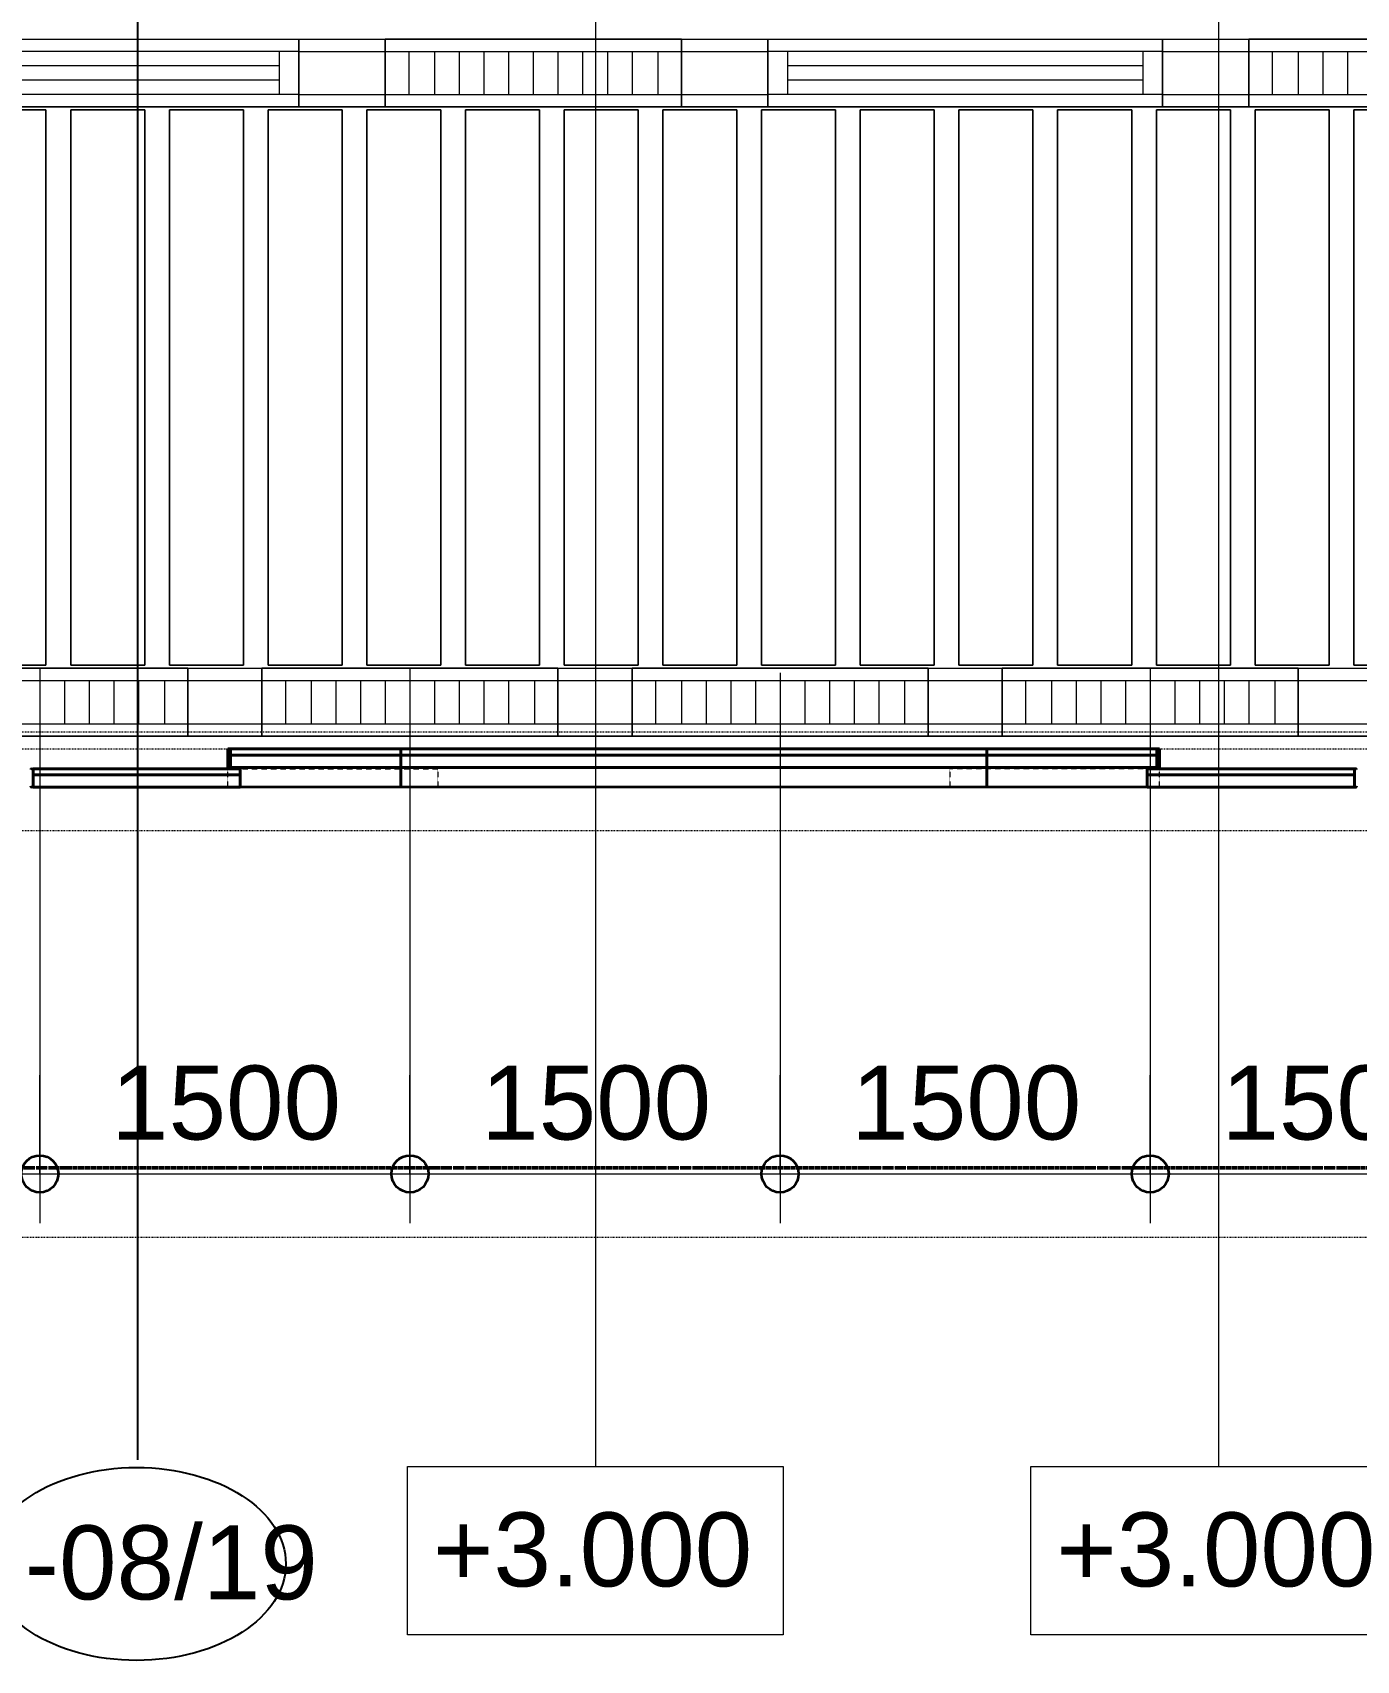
# Model space of a CAD drawing. Header units: millimetres. Extents: x -853228 to -774636, y -17776 to 22455.
# Drawn here: x -830362 to -824996, y -3595 to 3003 of the extents above; entities that cross this region are included whole.
import ezdxf

# ---------------------------------------------------------------- set-up
doc = ezdxf.new("R2010")
doc.units = ezdxf.units.MM
for name, pattern in [('DASH', [6.35, 3.175, -3.175]), ('DPA_Grid _ Level 100', [10, 5.5, -1.6, 1.3, -1.6]), ('DPA_Hidden 50', [3, 2, -1]), ('DPA_Hidden 500', [1.4, 0.8, -0.6])]:
    doc.linetypes.add(name, pattern=pattern)
for name, color, linetype, lineweight in [('A-ANNO-DIMS', 1, 'Continuous', 9), ('A-ANNO-DIMS-100', 1, 'Continuous', 9), ('A-ANNO-NOTE', 3, 'Continuous', 25), ('A-DETL', 1, 'Continuous', 70), ('A-GENM', 1, 'Continuous', 9), ('A-GENM-HDLN', 2, 'DPA_Hidden 500', 9), ('A-GLAZ-CURT', 2, 'Continuous', 9), ('G-ANNO-SECL', 3, 'Continuous', 9), ('G-ANNO-TEXT', 3, 'Continuous', 9), ('Q-SPCQ', 2, 'Continuous', 35), ('Q-SPCQ-HDLN', 2, 'DASH', 9)]:
    doc.layers.add(name, color=color, linetype=linetype, lineweight=lineweight)
doc.styles.add('Arial_2', font='arial.ttf', dxfattribs={"height": 300})
doc.dimstyles.new('DPA-DIM-3_0_C-C', dxfattribs={"dimscale": 304.8, "dimtxt": 306.07782, "dimasz": 0.492126, "dimexe": 0.656168, "dimexo": 0.0625, "dimgap": 0.164042, "dimtad": 1, "dimdec": 0, "dimzin": 0, "dimdsep": 46, "dimtxsty": 'Arial_2', "dimblk1": 'DOTBLANK', "dimblk2": 'DOTBLANK', "dimsah": 1, "dimcen": 0.09, "dimdle": 0.656168, "dimadec": 8, "dimazin": 0, "dimtfac": 1, "dimtdec": 4, "dimtix": 1, "dimtmove": 0, "dimatfit": 3, "dimfxl": 1.312336, "dimfxlon": 1, "dimtvp": 1, "dimtolj": 1, "dimtzin": 0, "dimarcsym": 2})

# ---------------------------------------------------------------- blocks, each defined once
blk = doc.blocks.new('DPA_CP_Metal Ceiling Panel - Vertical Panel with Gap-11114031-4281-01 ENLARGED LOWER PLATFORM LEVEL - REFLECTED CEILING PLAN - SHEET 2')
at = {"layer": 'A-GLAZ-CURT'}
for p, q in [((-785007.4, 2689), (-785007.4, 439)), ((-784707.4, 2689), (-785007.4, 2689)), ((-784707.4, 2689), (-785007.4, 2689)), ((-785007.4, 2689), (-785007.4, 439)), ((-785007.4, 439), (-785007.4, 2689)), ((-785007.4, 2689), (-784707.4, 2689)), ((-784707.4, 2689), (-784707.4, 439)), ((-784707.4, 439), (-784707.4, 2689)), ((-784707.4, 2689), (-784707.4, 439)), ((-784707.4, 439), (-785007.4, 439)), ((-785007.4, 439), (-784707.4, 439)), ((-784707.4, 439), (-785007.4, 439))]:
    blk.add_line(p, q, dxfattribs=at)
blk = doc.blocks.new('DPA_Speciality_PlatformScreenDoor - Length_135300-12767973-4281-01 ENLARGED LOWER PLATFORM LEVEL - REFLECTED CEILING PLAN - SHEET 2')
at = {"layer": 'A-GENM'}
for p, q in [((108462.5, -250), (108264.7, -250)), ((108264.7, -250), (108462.5, -250)), ((108357.5, -250), (108267.5, -250)), ((108267.5, -250), (108357.5, -250)), ((108367.5, -250), (108457.5, -250)), ((108457.5, -250), (108367.5, -250)), ((112837.5, -250), (113035.3, -250)), ((113035.3, -250), (112837.5, -250)), ((112932.5, -250), (112842.5, -250)), ((112842.5, -250), (112932.5, -250)), ((112942.5, -250), (113032.5, -250)), ((113032.5, -250), (112942.5, -250)), ((109015.3, -330), (109139.1, -330)), ((109025.9, -330), (109079, -330)), ((109075.4, -330), (109128.5, -330)), ((110615.3, -330), (110739.1, -330)), ((110625.9, -330), (110679, -330)), ((110675.4, -330), (110728.5, -330))]:
    blk.add_line(p, q, dxfattribs=at)
at = {"layer": 'A-GENM-HDLN'}
for p, q in [((108762.5, -175), (108762.5, -250)), ((108762.5, -175), (109612.5, -175)), ((109612.5, -250), (109612.5, -175)), ((111687.5, -250), (111687.5, -175)), ((112537.5, -175), (111687.5, -175)), ((112537.5, -175), (112537.5, -250)), ((108762.5, -250), (109612.5, -250)), ((112537.5, -250), (111687.5, -250))]:
    blk.add_line(p, q, dxfattribs=at)
at = {"layer": 'Q-SPCQ', "linetype": 'DASH', "lineweight": 9}
blk.add_line((61742.7, 1650), (132340.1, 1650), dxfattribs=at)
at = {"layer": 'Q-SPCQ'}
for p, q in [((108812.5, -175), (107972.5, -175)), ((107972.5, -175), (108812.5, -175)), ((107972.5, -175), (107972.5, -225)), ((107972.5, -175), (107972.5, -225)), ((107972.5, -245), (107972.5, -180)), ((107972.5, -180), (107972.5, -245)), ((108002.5, -175), (108782.5, -175)), ((108782.5, -175), (108002.5, -175)), ((108782.5, -175), (108002.5, -175)), ((108002.5, -175), (108782.5, -175)), ((108762.5, -175), (109462.5, -175)), ((108812.5, -225), (108812.5, -175)), ((108812.5, -175), (108812.5, -225)), ((109462.5, -175), (109462.5, -330)), ((109462.5, -175), (111837.5, -175)), ((109462.5, -330), (109462.5, -175)), ((109462.5, -200), (109462.5, -175.9)), ((109462.5, -175.9), (109462.5, -200)), ((111837.5, -175), (111837.5, -330)), ((111837.5, -175), (112537.5, -175)), ((111837.5, -330), (111837.5, -175)), ((111837.5, -200), (111837.5, -175.9)), ((111837.5, -175.9), (111837.5, -200)), ((112487.5, -175), (113327.5, -175)), ((113327.5, -175), (112487.5, -175)), ((112487.5, -175), (112487.5, -225)), ((112487.5, -225), (112487.5, -175)), ((113297.5, -175), (112517.5, -175)), ((112517.5, -175), (113297.5, -175)), ((112517.5, -175), (113297.5, -175)), ((113297.5, -175), (112517.5, -175)), ((113327.5, -225), (113327.5, -175)), ((113327.5, -225), (113327.5, -175)), ((113327.5, -180), (113327.5, -245)), ((113327.5, -245), (113327.5, -180)), ((107972.5, -225), (108812.5, -225)), ((108812.5, -225), (107972.5, -225)), ((107972.5, -250), (107972.5, -225)), ((107972.5, -225), (107972.5, -250)), ((108812.5, -225), (107972.5, -225)), ((107972.5, -225), (107972.5, -250)), ((107972.5, -250), (107972.5, -225)), ((107972.5, -225), (108812.5, -225)), ((108812.5, -225), (107972.5, -225)), ((107972.5, -225), (108812.5, -225)), ((107972.5, -250), (108812.5, -250)), ((108812.5, -250), (107972.5, -250)), ((107972.5, -250), (108812.5, -250)), ((108812.5, -250), (107972.5, -250)), ((108782.5, -225), (108002.5, -225)), ((108002.5, -225), (108782.5, -225)), ((108002.5, -225), (108782.5, -225)), ((108782.5, -225), (108002.5, -225)), ((108762.5, -225), (108022.5, -225)), ((108022.5, -225), (108762.5, -225)), ((108762.5, -225), (108022.5, -225)), ((108022.5, -225), (108762.5, -225)), ((108762.5, -250), (108022.5, -250)), ((108022.5, -250), (108762.5, -250)), ((108762.5, -250), (108022.5, -250)), ((108022.5, -250), (108762.5, -250)), ((108762.5, -305), (108762.5, -250)), ((108762.5, -250), (108762.5, -330)), ((108772.5, -255), (108762.5, -255)), ((108762.5, -255), (108762.5, -330)), ((108762.5, -330), (108762.5, -255)), ((108762.5, -255), (108772.5, -255)), ((108772.5, -330), (108772.5, -255)), ((108772.5, -255), (108772.5, -330)), ((109462.5, -255), (108772.5, -255)), ((108772.5, -255), (109462.5, -255)), ((108772.5, -255), (108772.5, -305)), ((108772.5, -255), (108772.5, -305)), ((108812.5, -225), (108812.5, -250)), ((108812.5, -225), (108812.5, -250)), ((108812.5, -250), (108812.5, -225)), ((108812.5, -225), (108812.5, -250)), ((108822.5, -255), (109402.5, -255)), ((109402.5, -255), (108822.5, -255)), ((109412.5, -255), (108822.5, -255)), ((108822.5, -255), (109412.5, -255)), ((109462.5, -305), (109462.5, -200)), ((109462.5, -200), (109462.5, -305)), ((111837.5, -255), (109462.5, -255)), ((109462.5, -255), (111837.5, -255)), ((109462.5, -255), (109462.5, -305)), ((109462.5, -255), (109462.5, -305)), ((109462.5, -305), (109462.5, -255)), ((109462.5, -255), (109462.5, -305)), ((111787.5, -255), (109512.5, -255)), ((109512.5, -255), (111787.5, -255)), ((109522.5, -255), (111777.5, -255)), ((111777.5, -255), (109522.5, -255)), ((111837.5, -305), (111837.5, -200)), ((111837.5, -200), (111837.5, -305)), ((111837.5, -255), (112527.5, -255)), ((112527.5, -255), (111837.5, -255)), ((111837.5, -255), (111837.5, -305)), ((111837.5, -305), (111837.5, -255)), ((111837.5, -305), (111837.5, -255)), ((111837.5, -255), (111837.5, -305)), ((111887.5, -255), (112477.5, -255)), ((112477.5, -255), (111887.5, -255)), ((112477.5, -255), (111897.5, -255)), ((111897.5, -255), (112477.5, -255)), ((113327.5, -225), (112487.5, -225)), ((112487.5, -225), (113327.5, -225)), ((112487.5, -250), (112487.5, -225)), ((112487.5, -250), (112487.5, -225)), ((113327.5, -225), (112487.5, -225)), ((112487.5, -225), (112487.5, -250)), ((112487.5, -250), (112487.5, -225)), ((112487.5, -225), (113327.5, -225)), ((112487.5, -225), (113327.5, -225)), ((113327.5, -225), (112487.5, -225)), ((113327.5, -250), (112487.5, -250)), ((112487.5, -250), (113327.5, -250)), ((112487.5, -250), (113327.5, -250)), ((113327.5, -250), (112487.5, -250)), ((112517.5, -225), (113297.5, -225)), ((113297.5, -225), (112517.5, -225)), ((113297.5, -225), (112517.5, -225)), ((112517.5, -225), (113297.5, -225)), ((112527.5, -255), (112527.5, -330)), ((112537.5, -255), (112527.5, -255)), ((112527.5, -255), (112537.5, -255)), ((112527.5, -330), (112527.5, -255)), ((112527.5, -305), (112527.5, -255)), ((112527.5, -305), (112527.5, -255)), ((112537.5, -225), (113277.5, -225)), ((113277.5, -225), (112537.5, -225)), ((112537.5, -225), (113277.5, -225)), ((113277.5, -225), (112537.5, -225)), ((112537.5, -250), (113277.5, -250)), ((113277.5, -250), (112537.5, -250)), ((112537.5, -250), (113277.5, -250)), ((113277.5, -250), (112537.5, -250)), ((112537.5, -330), (112537.5, -250)), ((112537.5, -250), (112537.5, -305)), ((112537.5, -330), (112537.5, -255)), ((112537.5, -255), (112537.5, -330)), ((113327.5, -225), (113327.5, -250)), ((113327.5, -250), (113327.5, -225)), ((113327.5, -250), (113327.5, -225)), ((113327.5, -225), (113327.5, -250)), ((108762.5, -329.1), (108762.5, -305)), ((109462.5, -305), (108772.5, -305)), ((108772.5, -305), (109452.5, -305)), ((108772.5, -305), (108772.5, -330)), ((108772.5, -305), (108772.5, -330)), ((108772.5, -305), (109452.5, -305)), ((109452.5, -305), (108772.5, -305)), ((108772.5, -330), (108772.5, -305)), ((108772.5, -305), (108772.5, -330)), ((109462.5, -305), (108772.5, -305)), ((108772.5, -305), (109462.5, -305)), ((109402.5, -305), (108822.5, -305)), ((108822.5, -305), (109402.5, -305)), ((109402.5, -305), (108822.5, -305)), ((108822.5, -305), (109402.5, -305)), ((109412.5, -305), (108822.5, -305)), ((108822.5, -305), (109412.5, -305)), ((108822.5, -305), (109402.5, -305)), ((109402.5, -305), (108822.5, -305)), ((109452.5, -305), (109462.5, -305)), ((109462.5, -329.1), (109462.5, -305)), ((111837.5, -305), (109462.5, -305)), ((109462.5, -305), (109472.5, -305)), ((109462.5, -330), (109462.5, -305)), ((109462.5, -305), (109462.5, -330)), ((111837.5, -305), (109462.5, -305)), ((109462.5, -305), (111837.5, -305)), ((109462.5, -305), (109462.5, -329.1)), ((109462.5, -330), (109462.5, -305)), ((109462.5, -305), (109462.5, -330)), ((109472.5, -305), (111827.5, -305)), ((109472.5, -305), (111827.5, -305)), ((111827.5, -305), (109472.5, -305)), ((111787.5, -305), (109512.5, -305)), ((109512.5, -305), (111787.5, -305)), ((111777.5, -305), (109522.5, -305)), ((109522.5, -305), (111777.5, -305)), ((111777.5, -305), (109522.5, -305)), ((109522.5, -305), (111777.5, -305)), ((109522.5, -305), (111777.5, -305)), ((111777.5, -305), (109522.5, -305)), ((111827.5, -305), (111837.5, -305)), ((111837.5, -329.1), (111837.5, -305)), ((111837.5, -305), (111847.5, -305)), ((112527.5, -305), (111837.5, -305)), ((111837.5, -305), (111837.5, -330)), ((111837.5, -330), (111837.5, -305)), ((111837.5, -305), (112527.5, -305)), ((112527.5, -305), (111837.5, -305)), ((111837.5, -305), (111837.5, -329.1)), ((111837.5, -330), (111837.5, -305)), ((111837.5, -305), (111837.5, -330)), ((111847.5, -305), (112527.5, -305)), ((112527.5, -305), (111847.5, -305)), ((111847.5, -305), (112527.5, -305)), ((111887.5, -305), (112477.5, -305)), ((112477.5, -305), (111887.5, -305)), ((111897.5, -305), (112477.5, -305)), ((112477.5, -305), (111897.5, -305)), ((111897.5, -305), (112477.5, -305)), ((112477.5, -305), (111897.5, -305)), ((112477.5, -305), (111897.5, -305)), ((111897.5, -305), (112477.5, -305)), ((112527.5, -330), (112527.5, -305)), ((112527.5, -330), (112527.5, -305)), ((112527.5, -305), (112527.5, -330)), ((112527.5, -330), (112527.5, -305)), ((112537.5, -305), (112537.5, -329.1)), ((108762.5, -330), (109462.5, -330)), ((108762.5, -330), (108772.5, -330)), ((108772.5, -330), (108762.5, -330)), ((109452.5, -330), (108772.5, -330)), ((108772.5, -330), (109462.5, -330)), ((108772.5, -330), (109452.5, -330)), ((109452.5, -330), (108772.5, -330)), ((109402.5, -330), (108822.5, -330)), ((108822.5, -330), (109402.5, -330)), ((109402.5, -330), (108822.5, -330)), ((108822.5, -330), (109402.5, -330)), ((109462.5, -330), (109452.5, -330)), ((109462.5, -330), (111837.5, -330)), ((109472.5, -330), (109462.5, -330)), ((109462.5, -330), (111837.5, -330)), ((111827.5, -330), (109472.5, -330)), ((109472.5, -330), (111827.5, -330)), ((111827.5, -330), (109472.5, -330)), ((111777.5, -330), (109522.5, -330)), ((109522.5, -330), (111777.5, -330)), ((111777.5, -330), (109522.5, -330)), ((109522.5, -330), (111777.5, -330)), ((111837.5, -330), (111827.5, -330)), ((111837.5, -330), (112537.5, -330)), ((111837.5, -330), (112527.5, -330)), ((111847.5, -330), (111837.5, -330)), ((112527.5, -330), (111847.5, -330)), ((112527.5, -330), (111847.5, -330)), ((111847.5, -330), (112527.5, -330)), ((111897.5, -330), (112477.5, -330)), ((112477.5, -330), (111897.5, -330)), ((111897.5, -330), (112477.5, -330)), ((112477.5, -330), (111897.5, -330)), ((112527.5, -330), (112537.5, -330)), ((112537.5, -330), (112527.5, -330))]:
    blk.add_line(p, q, dxfattribs=at)
for centre, start, end in [((107967.5, -180), 0, 180), ((107967.5, -180), 60, 120), ((107967.5, -180), 0, 45), ((113332.5, -180), 0, 180), ((113332.5, -180), 135, 180), ((107967.5, -245), 180, 360), ((107967.5, -245), 240, 300), ((107967.5, -245), 330, 360), ((113332.5, -245), 180, 210), ((113332.5, -245), 180, 0)]:
    blk.add_arc(centre, 5, start, end, dxfattribs=at)
at = {"layer": 'Q-SPCQ-HDLN'}
for p, q in [((132340.1, 0), (61742.7, 0)), ((132340.1, -330), (61742.7, -330)), ((132340.1, -400), (61742.7, -400))]:
    blk.add_line(p, q, dxfattribs=at)
blk = doc.blocks.new('DPA_CP_Metal Ceiling Panel1 - Horizontal with Gap-13297912-4281-01 ENLARGED LOWER PLATFORM LEVEL - REFLECTED CEILING PLAN - SHEET 2')
at = {"layer": 'A-GLAZ-CURT'}
for p, q in [((-786232.4, 151.5), (-786232.4, 426.5)), ((-786232.4, 151.5), (-786232.4, 426.5)), ((-786232.4, 426.5), (-785932.4, 426.5)), ((-786232.4, 426.5), (-785932.4, 426.5)), ((-786232.4, 151.5), (-786232.4, 426.5)), ((-785932.4, 151.5), (-785932.4, 426.5)), ((-785932.4, 426.5), (-785932.4, 151.5)), ((-785932.4, 426.5), (-785932.4, 151.5)), ((-786232.4, 376.5), (-785932.4, 376.5)), ((-786232.4, 201.5), (-785932.4, 201.5)), ((-786232.4, 151.5), (-785932.4, 151.5)), ((-785932.4, 151.5), (-786232.4, 151.5)), ((-785932.4, 151.5), (-786232.4, 151.5))]:
    blk.add_line(p, q, dxfattribs=at)
blk = doc.blocks.new('DPA_CP_Metal Ceiling Luminaire2 - Linear Luminaire-12404975-4281-01 ENLARGED LOWER PLATFORM LEVEL - REFLECTED CEILING PLAN - SHEET 2')
at = {"layer": 'A-GLAZ-CURT'}
for p, q in [((-786932.4, 2701.5), (-786932.4, 2976.5)), ((-786932.4, 2976.5), (-785732.4, 2976.5)), ((-786932.4, 2976.5), (-786932.4, 2701.5)), ((-785732.4, 2976.5), (-786932.4, 2976.5)), ((-786932.4, 2976.5), (-785732.4, 2976.5)), ((-785732.4, 2976.5), (-785732.4, 2701.5)), ((-785732.4, 2701.5), (-785732.4, 2976.5)), ((-786932.4, 2939), (-786932.4, 2701.5)), ((-786932.4, 2926.5), (-785732.4, 2926.5)), ((-785732.4, 2939), (-785732.4, 2701.5)), ((-786932.4, 2751.5), (-785732.4, 2751.5)), ((-785732.4, 2701.5), (-786932.4, 2701.5)), ((-785732.4, 2701.5), (-786932.4, 2701.5)), ((-786932.4, 2701.5), (-785732.4, 2701.5))]:
    blk.add_line(p, q, dxfattribs=at)
at = {"layer": 'A-GLAZ-CURT', "linetype": 'DPA_Hidden 50'}
for p, q in [((-786837.4, 2926.5), (-786837.4, 2751.5)), ((-786732.4, 2926.5), (-786732.4, 2751.5)), ((-786632.4, 2926.5), (-786632.4, 2751.5)), ((-786532.4, 2926.5), (-786532.4, 2751.5)), ((-786432.4, 2926.5), (-786432.4, 2751.5)), ((-786332.4, 2926.5), (-786332.4, 2751.5)), ((-786232.4, 2926.5), (-786232.4, 2751.5)), ((-786132.4, 2926.5), (-786132.4, 2751.5)), ((-786032.4, 2926.5), (-786032.4, 2751.5)), ((-785932.4, 2926.5), (-785932.4, 2751.5)), ((-785827.4, 2926.5), (-785827.4, 2751.5))]:
    blk.add_line(p, q, dxfattribs=at)
blk = doc.blocks.new('DPA_CP_Metal Ceiling Air Supply1 - Linear Diffuser Air Supply-12404980-4281-01 ENLARGED LOWER PLATFORM LEVEL - REFLECTED CEILING PLAN - SHEET 2')
at = {"layer": 'A-GLAZ-CURT'}
for p, q in [((-788882.4, 2701.5), (-788882.4, 2976.5)), ((-788882.4, 2976.5), (-787282.4, 2976.5)), ((-788882.4, 2701.5), (-788882.4, 2976.5)), ((-788882.4, 2976.5), (-787282.4, 2976.5)), ((-788882.4, 2976.5), (-787282.4, 2976.5)), ((-788882.4, 2701.5), (-788882.4, 2976.5)), ((-787282.4, 2701.5), (-787282.4, 2976.5)), ((-787282.4, 2976.5), (-787282.4, 2701.5)), ((-787282.4, 2976.5), (-787282.4, 2701.5)), ((-787282.4, 2926.5), (-788882.4, 2926.5)), ((-788802.4, 2926.5), (-788802.4, 2751.5)), ((-787362.4, 2926.5), (-787362.4, 2751.5)), ((-787282.4, 2751.5), (-788882.4, 2751.5)), ((-788882.4, 2701.5), (-787282.4, 2701.5)), ((-787282.4, 2701.5), (-788882.4, 2701.5)), ((-787282.4, 2701.5), (-788882.4, 2701.5))]:
    blk.add_line(p, q, dxfattribs=at)
at = {"layer": 'A-GLAZ-CURT', "linetype": 'DPA_Hidden 50'}
for p, q in [((-787362.4, 2868.2), (-788802.4, 2868.2)), ((-787362.4, 2809.9), (-788802.4, 2809.9))]:
    blk.add_line(p, q, dxfattribs=at)
blk = doc.blocks.new('DPA_CP_Metal Ceiling Panel1 - Horizontal with Gap-16028279-4281-01 ENLARGED LOWER PLATFORM LEVEL - REFLECTED CEILING PLAN - SHEET 2')
at = {"layer": 'A-GLAZ-CURT'}
for p, q in [((-787282.4, 2701.5), (-787282.4, 2976.5)), ((-787282.4, 2701.5), (-787282.4, 2976.5)), ((-787282.4, 2976.5), (-786932.4, 2976.5)), ((-787282.4, 2976.5), (-786932.4, 2976.5)), ((-787282.4, 2701.5), (-787282.4, 2976.5)), ((-786932.4, 2701.5), (-786932.4, 2976.5)), ((-786932.4, 2976.5), (-786932.4, 2701.5)), ((-786932.4, 2976.5), (-786932.4, 2701.5)), ((-787282.4, 2926.5), (-786932.4, 2926.5)), ((-787282.4, 2751.5), (-786932.4, 2751.5)), ((-787282.4, 2701.5), (-786932.4, 2701.5)), ((-786932.4, 2701.5), (-787282.4, 2701.5)), ((-786932.4, 2701.5), (-787282.4, 2701.5))]:
    blk.add_line(p, q, dxfattribs=at)
blk = doc.blocks.new('Ceiling Tags - Ceiling Tags-9510765-4281-01 ENLARGED LOWER PLATFORM LEVEL - REFLECTED CEILING PLAN - SHEET 2')
at = {"layer": 'A-ANNO-NOTE'}
blk.add_ellipse((0, 0), major_axis=(6.049, 0), ratio=0.646436, dxfattribs=at)
blk = doc.blocks.new('DIMBLOCK69-4281-01 ENLARGED LOWER PLATFORM LEVEL - REFLECTED CEILING PLAN - SHEET 2')
at = {"layer": 'A-ANNO-DIMS-100'}
for p, q in [((-831832.4, -1223.5), (-831832.4, -1823.5)), ((-831832.4, -1623.5), (-831832.4, -1223.5)), ((-830332.4, -1223.5), (-830332.4, -1823.5)), ((-830332.4, -1623.5), (-830332.4, -1223.5)), ((-831832.4, -1623.5), (-830132.4, -1623.5))]:
    blk.add_line(p, q, dxfattribs=at)
at = {"layer": 'A-ANNO-DIMS-100', "lineweight": 35}
for centre in [(-831832.4, -1623.5), (-830332.4, -1623.5)]:
    blk.add_circle(centre, 75, dxfattribs=at)
at = {"layer": 'A-ANNO-DIMS-100', "color": 0, "insert": (-831543.8, -1184.1), "char_height": 300, "width": 1107.531, "attachment_point": 1, "line_spacing_factor": 0.941778, "style": 'Arial_2'}
blk.add_mtext('1500', dxfattribs=at)
blk = doc.blocks.new('_DotBlank')
at = {"color": 0, "linetype": 'ByBlock', "lineweight": -2}
blk.add_line((-0.5, 0), (-1, 0), dxfattribs=at)
blk.add_circle((0, 0), 0.5, dxfattribs=at)
blk = doc.blocks.new('DIMBLOCK70-4281-01 ENLARGED LOWER PLATFORM LEVEL - REFLECTED CEILING PLAN - SHEET 2')
at = {"layer": 'A-ANNO-DIMS-100'}
for p, q in [((-830332.4, -1223.5), (-830332.4, -1823.5)), ((-830332.4, -1623.5), (-830332.4, -1223.5)), ((-828832.4, -1223.5), (-828832.4, -1823.5)), ((-828832.4, -1623.5), (-828832.4, -1223.5)), ((-830532.4, -1623.5), (-828832.4, -1623.5))]:
    blk.add_line(p, q, dxfattribs=at)
at = {"layer": 'A-ANNO-DIMS-100', "lineweight": 35}
for centre in [(-830332.4, -1623.5), (-828832.4, -1623.5)]:
    blk.add_circle(centre, 75, dxfattribs=at)
at = {"layer": 'A-ANNO-DIMS-100', "color": 0, "insert": (-830043.8, -1184.1), "char_height": 300, "width": 1107.531, "attachment_point": 1, "line_spacing_factor": 0.941778, "style": 'Arial_2'}
blk.add_mtext('1500', dxfattribs=at)
blk = doc.blocks.new('DIMBLOCK71-4281-01 ENLARGED LOWER PLATFORM LEVEL - REFLECTED CEILING PLAN - SHEET 2')
at = {"layer": 'A-ANNO-DIMS-100'}
for p, q in [((-828832.4, -1223.5), (-828832.4, -1823.5)), ((-828832.4, -1623.5), (-828832.4, -1223.5)), ((-827332.4, -1223.5), (-827332.4, -1823.5)), ((-827332.4, -1623.5), (-827332.4, -1223.5)), ((-828832.4, -1623.5), (-827332.4, -1623.5))]:
    blk.add_line(p, q, dxfattribs=at)
at = {"layer": 'A-ANNO-DIMS-100', "lineweight": 35}
for centre in [(-828832.4, -1623.5), (-827332.4, -1623.5)]:
    blk.add_circle(centre, 75, dxfattribs=at)
at = {"layer": 'A-ANNO-DIMS-100', "color": 0, "insert": (-828543.8, -1184.1), "char_height": 300, "width": 1107.531, "attachment_point": 1, "line_spacing_factor": 0.941778, "style": 'Arial_2'}
blk.add_mtext('1500', dxfattribs=at)
blk = doc.blocks.new('DIMBLOCK72-4281-01 ENLARGED LOWER PLATFORM LEVEL - REFLECTED CEILING PLAN - SHEET 2')
at = {"layer": 'A-ANNO-DIMS-100'}
for p, q in [((-827332.4, -1223.5), (-827332.4, -1823.5)), ((-827332.4, -1623.5), (-827332.4, -1223.5)), ((-825832.4, -1223.5), (-825832.4, -1823.5)), ((-825832.4, -1623.5), (-825832.4, -1223.5)), ((-827332.4, -1623.5), (-825632.4, -1623.5))]:
    blk.add_line(p, q, dxfattribs=at)
at = {"layer": 'A-ANNO-DIMS-100', "lineweight": 35}
for centre in [(-827332.4, -1623.5), (-825832.4, -1623.5)]:
    blk.add_circle(centre, 75, dxfattribs=at)
at = {"layer": 'A-ANNO-DIMS-100', "color": 0, "insert": (-827043.8, -1184.1), "char_height": 300, "width": 1107.531, "attachment_point": 1, "line_spacing_factor": 0.941778, "style": 'Arial_2'}
blk.add_mtext('1500', dxfattribs=at)
blk = doc.blocks.new('DIMBLOCK73-4281-01 ENLARGED LOWER PLATFORM LEVEL - REFLECTED CEILING PLAN - SHEET 2')
at = {"layer": 'A-ANNO-DIMS-100'}
for p, q in [((-825832.4, -1223.5), (-825832.4, -1823.5)), ((-825832.4, -1623.5), (-825832.4, -1223.5)), ((-824332.4, -1223.5), (-824332.4, -1823.5)), ((-824332.4, -1623.5), (-824332.4, -1223.5)), ((-826032.4, -1623.5), (-824332.4, -1623.5))]:
    blk.add_line(p, q, dxfattribs=at)
at = {"layer": 'A-ANNO-DIMS-100', "lineweight": 35}
for centre in [(-825832.4, -1623.5), (-824332.4, -1623.5)]:
    blk.add_circle(centre, 75, dxfattribs=at)
at = {"layer": 'A-ANNO-DIMS-100', "color": 0, "insert": (-825543.8, -1184.1), "char_height": 300, "width": 1107.531, "attachment_point": 1, "line_spacing_factor": 0.941778, "style": 'Arial_2'}
blk.add_mtext('1500', dxfattribs=at)

msp = doc.modelspace()

# ---------------------------------------------------------------- linework, layer by layer
at = {"layer": 'A-ANNO-NOTE'}
msp.add_line((-829936.1, 4520.6), (-829936.1, -2782.5), dxfattribs=at)
at = {"layer": 'A-DETL', "color": 55, "linetype": 'DPA_Hidden 50', "lineweight": 9}
for p, q in [((-830332.4, 428), (-830332.4, -1392)), ((-830332.4, 428), (-830332.4, -1392)), ((-828832.4, 428), (-828832.4, -1392)), ((-827332.4, 408), (-827332.4, -1392)), ((-825832.4, 428), (-825832.4, -1392)), ((-825832.4, 428), (-825832.4, -1392))]:
    msp.add_line(p, q, dxfattribs=at)
at = {"layer": 'G-ANNO-SECL', "linetype": 'DPA_Grid _ Level 100', "lineweight": 50}
msp.add_line((-851417.7, -1598.3), (-777570.3, -1598.3), dxfattribs=at)
at = {"layer": 'G-ANNO-TEXT', "color": 10}
for p, q in [((-825554.9, 5105.4), (-825554.9, -2808.7)), ((-828080.5, 4556.2), (-828080.5, -2808.7))]:
    msp.add_line(p, q, dxfattribs=at)
at = {"layer": 'G-ANNO-TEXT', "color": 10, "flags": 128}
for points in [[(-827319.3, -3491.1), (-828841.7, -3491.1), (-828841.7, -2808.7), (-827319.3, -2808.7)], [(-824793.7, -3491.1), (-826316.1, -3491.1), (-826316.1, -2808.7), (-824793.7, -2808.7)]]:
    msp.add_lwpolyline(points, close=True, dxfattribs=at)

# ---------------------------------------------------------------- block references
at = {"layer": 'A-ANNO-NOTE', "xscale": 100, "yscale": 100, "zscale": 100}
msp.add_blockref('Ceiling Tags - Ceiling Tags-9510765-4281-01 ENLARGED LOWER PLATFORM LEVEL - REFLECTED CEILING PLAN - SHEET 2', (-829940.2, -3204.4), dxfattribs=at)
at = {"layer": 'A-GLAZ-CURT'}
for name, p in [('DPA_CP_Metal Ceiling Air Supply1 - Linear Diffuser Air Supply-12404980-4281-01 ENLARGED LOWER PLATFORM LEVEL - REFLECTED CEILING PLAN - SHEET 2', (-42000, 0)), ('DPA_CP_Metal Ceiling Air Supply1 - Linear Diffuser Air Supply-12404980-4281-01 ENLARGED LOWER PLATFORM LEVEL - REFLECTED CEILING PLAN - SHEET 2', (-42000, 0)), ('DPA_CP_Metal Ceiling Air Supply1 - Linear Diffuser Air Supply-12404980-4281-01 ENLARGED LOWER PLATFORM LEVEL - REFLECTED CEILING PLAN - SHEET 2', (-42000, 0)), ('DPA_CP_Metal Ceiling Panel1 - Horizontal with Gap-16028279-4281-01 ENLARGED LOWER PLATFORM LEVEL - REFLECTED CEILING PLAN - SHEET 2', (-42000, 0)), ('DPA_CP_Metal Ceiling Panel1 - Horizontal with Gap-16028279-4281-01 ENLARGED LOWER PLATFORM LEVEL - REFLECTED CEILING PLAN - SHEET 2', (-42000, 0)), ('DPA_CP_Metal Ceiling Panel1 - Horizontal with Gap-16028279-4281-01 ENLARGED LOWER PLATFORM LEVEL - REFLECTED CEILING PLAN - SHEET 2', (-42000, 0)), ('DPA_CP_Metal Ceiling Luminaire2 - Linear Luminaire-12404975-4281-01 ENLARGED LOWER PLATFORM LEVEL - REFLECTED CEILING PLAN - SHEET 2', (-42000, 0)), ('DPA_CP_Metal Ceiling Luminaire2 - Linear Luminaire-12404975-4281-01 ENLARGED LOWER PLATFORM LEVEL - REFLECTED CEILING PLAN - SHEET 2', (-42000, 0)), ('DPA_CP_Metal Ceiling Luminaire2 - Linear Luminaire-12404975-4281-01 ENLARGED LOWER PLATFORM LEVEL - REFLECTED CEILING PLAN - SHEET 2', (-42000, 0)), ('DPA_CP_Metal Ceiling Panel1 - Horizontal with Gap-16028279-4281-01 ENLARGED LOWER PLATFORM LEVEL - REFLECTED CEILING PLAN - SHEET 2', (-40450, 0)), ('DPA_CP_Metal Ceiling Panel1 - Horizontal with Gap-16028279-4281-01 ENLARGED LOWER PLATFORM LEVEL - REFLECTED CEILING PLAN - SHEET 2', (-40450, 0)), ('DPA_CP_Metal Ceiling Panel1 - Horizontal with Gap-16028279-4281-01 ENLARGED LOWER PLATFORM LEVEL - REFLECTED CEILING PLAN - SHEET 2', (-40450, 0)), ('DPA_CP_Metal Ceiling Air Supply1 - Linear Diffuser Air Supply-12404980-4281-01 ENLARGED LOWER PLATFORM LEVEL - REFLECTED CEILING PLAN - SHEET 2', (-38500, 0)), ('DPA_CP_Metal Ceiling Air Supply1 - Linear Diffuser Air Supply-12404980-4281-01 ENLARGED LOWER PLATFORM LEVEL - REFLECTED CEILING PLAN - SHEET 2', (-38500, 0)), ('DPA_CP_Metal Ceiling Air Supply1 - Linear Diffuser Air Supply-12404980-4281-01 ENLARGED LOWER PLATFORM LEVEL - REFLECTED CEILING PLAN - SHEET 2', (-38500, 0)), ('DPA_CP_Metal Ceiling Panel1 - Horizontal with Gap-16028279-4281-01 ENLARGED LOWER PLATFORM LEVEL - REFLECTED CEILING PLAN - SHEET 2', (-38500, 0)), ('DPA_CP_Metal Ceiling Panel1 - Horizontal with Gap-16028279-4281-01 ENLARGED LOWER PLATFORM LEVEL - REFLECTED CEILING PLAN - SHEET 2', (-38500, 0)), ('DPA_CP_Metal Ceiling Panel1 - Horizontal with Gap-16028279-4281-01 ENLARGED LOWER PLATFORM LEVEL - REFLECTED CEILING PLAN - SHEET 2', (-38500, 0)), ('DPA_CP_Metal Ceiling Luminaire2 - Linear Luminaire-12404975-4281-01 ENLARGED LOWER PLATFORM LEVEL - REFLECTED CEILING PLAN - SHEET 2', (-38500, 0)), ('DPA_CP_Metal Ceiling Luminaire2 - Linear Luminaire-12404975-4281-01 ENLARGED LOWER PLATFORM LEVEL - REFLECTED CEILING PLAN - SHEET 2', (-38500, 0)), ('DPA_CP_Metal Ceiling Luminaire2 - Linear Luminaire-12404975-4281-01 ENLARGED LOWER PLATFORM LEVEL - REFLECTED CEILING PLAN - SHEET 2', (-38500, 0)), ('DPA_CP_Metal Ceiling Panel - Vertical Panel with Gap-11114031-4281-01 ENLARGED LOWER PLATFORM LEVEL - REFLECTED CEILING PLAN - SHEET 2', (-45600, 0)), ('DPA_CP_Metal Ceiling Panel - Vertical Panel with Gap-11114031-4281-01 ENLARGED LOWER PLATFORM LEVEL - REFLECTED CEILING PLAN - SHEET 2', (-45200, 0)), ('DPA_CP_Metal Ceiling Panel - Vertical Panel with Gap-11114031-4281-01 ENLARGED LOWER PLATFORM LEVEL - REFLECTED CEILING PLAN - SHEET 2', (-44800, 0)), ('DPA_CP_Metal Ceiling Panel - Vertical Panel with Gap-11114031-4281-01 ENLARGED LOWER PLATFORM LEVEL - REFLECTED CEILING PLAN - SHEET 2', (-44400, 0)), ('DPA_CP_Metal Ceiling Panel - Vertical Panel with Gap-11114031-4281-01 ENLARGED LOWER PLATFORM LEVEL - REFLECTED CEILING PLAN - SHEET 2', (-44000, 0)), ('DPA_CP_Metal Ceiling Panel - Vertical Panel with Gap-11114031-4281-01 ENLARGED LOWER PLATFORM LEVEL - REFLECTED CEILING PLAN - SHEET 2', (-43600, 0)), ('DPA_CP_Metal Ceiling Panel - Vertical Panel with Gap-11114031-4281-01 ENLARGED LOWER PLATFORM LEVEL - REFLECTED CEILING PLAN - SHEET 2', (-43200, 0)), ('DPA_CP_Metal Ceiling Panel - Vertical Panel with Gap-11114031-4281-01 ENLARGED LOWER PLATFORM LEVEL - REFLECTED CEILING PLAN - SHEET 2', (-42800, 0)), ('DPA_CP_Metal Ceiling Panel - Vertical Panel with Gap-11114031-4281-01 ENLARGED LOWER PLATFORM LEVEL - REFLECTED CEILING PLAN - SHEET 2', (-42400, 0)), ('DPA_CP_Metal Ceiling Panel - Vertical Panel with Gap-11114031-4281-01 ENLARGED LOWER PLATFORM LEVEL - REFLECTED CEILING PLAN - SHEET 2', (-42000, 0)), ('DPA_CP_Metal Ceiling Panel - Vertical Panel with Gap-11114031-4281-01 ENLARGED LOWER PLATFORM LEVEL - REFLECTED CEILING PLAN - SHEET 2', (-41600, 0)), ('DPA_CP_Metal Ceiling Panel - Vertical Panel with Gap-11114031-4281-01 ENLARGED LOWER PLATFORM LEVEL - REFLECTED CEILING PLAN - SHEET 2', (-41200, 0)), ('DPA_CP_Metal Ceiling Panel - Vertical Panel with Gap-11114031-4281-01 ENLARGED LOWER PLATFORM LEVEL - REFLECTED CEILING PLAN - SHEET 2', (-40800, 0)), ('DPA_CP_Metal Ceiling Panel - Vertical Panel with Gap-11114031-4281-01 ENLARGED LOWER PLATFORM LEVEL - REFLECTED CEILING PLAN - SHEET 2', (-40400, 0)), ('DPA_CP_Metal Ceiling Panel - Vertical Panel with Gap-11114031-4281-01 ENLARGED LOWER PLATFORM LEVEL - REFLECTED CEILING PLAN - SHEET 2', (-40000, 0)), ('DPA_CP_Metal Ceiling Luminaire2 - Linear Luminaire-12404975-4281-01 ENLARGED LOWER PLATFORM LEVEL - REFLECTED CEILING PLAN - SHEET 2', (-44000, -2550)), ('DPA_CP_Metal Ceiling Luminaire2 - Linear Luminaire-12404975-4281-01 ENLARGED LOWER PLATFORM LEVEL - REFLECTED CEILING PLAN - SHEET 2', (-44000, -2550)), ('DPA_CP_Metal Ceiling Luminaire2 - Linear Luminaire-12404975-4281-01 ENLARGED LOWER PLATFORM LEVEL - REFLECTED CEILING PLAN - SHEET 2', (-44000, -2550)), ('DPA_CP_Metal Ceiling Panel1 - Horizontal with Gap-13297912-4281-01 ENLARGED LOWER PLATFORM LEVEL - REFLECTED CEILING PLAN - SHEET 2', (-43500, 0)), ('DPA_CP_Metal Ceiling Panel1 - Horizontal with Gap-13297912-4281-01 ENLARGED LOWER PLATFORM LEVEL - REFLECTED CEILING PLAN - SHEET 2', (-43500, 0)), ('DPA_CP_Metal Ceiling Panel1 - Horizontal with Gap-13297912-4281-01 ENLARGED LOWER PLATFORM LEVEL - REFLECTED CEILING PLAN - SHEET 2', (-43500, 0)), ('DPA_CP_Metal Ceiling Luminaire2 - Linear Luminaire-12404975-4281-01 ENLARGED LOWER PLATFORM LEVEL - REFLECTED CEILING PLAN - SHEET 2', (-42500, -2550)), ('DPA_CP_Metal Ceiling Luminaire2 - Linear Luminaire-12404975-4281-01 ENLARGED LOWER PLATFORM LEVEL - REFLECTED CEILING PLAN - SHEET 2', (-42500, -2550)), ('DPA_CP_Metal Ceiling Luminaire2 - Linear Luminaire-12404975-4281-01 ENLARGED LOWER PLATFORM LEVEL - REFLECTED CEILING PLAN - SHEET 2', (-42500, -2550)), ('DPA_CP_Metal Ceiling Panel1 - Horizontal with Gap-13297912-4281-01 ENLARGED LOWER PLATFORM LEVEL - REFLECTED CEILING PLAN - SHEET 2', (-42000, 0)), ('DPA_CP_Metal Ceiling Panel1 - Horizontal with Gap-13297912-4281-01 ENLARGED LOWER PLATFORM LEVEL - REFLECTED CEILING PLAN - SHEET 2', (-42000, 0)), ('DPA_CP_Metal Ceiling Panel1 - Horizontal with Gap-13297912-4281-01 ENLARGED LOWER PLATFORM LEVEL - REFLECTED CEILING PLAN - SHEET 2', (-42000, 0)), ('DPA_CP_Metal Ceiling Luminaire2 - Linear Luminaire-12404975-4281-01 ENLARGED LOWER PLATFORM LEVEL - REFLECTED CEILING PLAN - SHEET 2', (-41000, -2550)), ('DPA_CP_Metal Ceiling Luminaire2 - Linear Luminaire-12404975-4281-01 ENLARGED LOWER PLATFORM LEVEL - REFLECTED CEILING PLAN - SHEET 2', (-41000, -2550)), ('DPA_CP_Metal Ceiling Luminaire2 - Linear Luminaire-12404975-4281-01 ENLARGED LOWER PLATFORM LEVEL - REFLECTED CEILING PLAN - SHEET 2', (-41000, -2550)), ('DPA_CP_Metal Ceiling Panel1 - Horizontal with Gap-13297912-4281-01 ENLARGED LOWER PLATFORM LEVEL - REFLECTED CEILING PLAN - SHEET 2', (-40500, 0)), ('DPA_CP_Metal Ceiling Panel1 - Horizontal with Gap-13297912-4281-01 ENLARGED LOWER PLATFORM LEVEL - REFLECTED CEILING PLAN - SHEET 2', (-40500, 0)), ('DPA_CP_Metal Ceiling Panel1 - Horizontal with Gap-13297912-4281-01 ENLARGED LOWER PLATFORM LEVEL - REFLECTED CEILING PLAN - SHEET 2', (-40500, 0)), ('DPA_CP_Metal Ceiling Luminaire2 - Linear Luminaire-12404975-4281-01 ENLARGED LOWER PLATFORM LEVEL - REFLECTED CEILING PLAN - SHEET 2', (-39500, -2550)), ('DPA_CP_Metal Ceiling Luminaire2 - Linear Luminaire-12404975-4281-01 ENLARGED LOWER PLATFORM LEVEL - REFLECTED CEILING PLAN - SHEET 2', (-39500, -2550)), ('DPA_CP_Metal Ceiling Luminaire2 - Linear Luminaire-12404975-4281-01 ENLARGED LOWER PLATFORM LEVEL - REFLECTED CEILING PLAN - SHEET 2', (-39500, -2550)), ('DPA_CP_Metal Ceiling Panel1 - Horizontal with Gap-13297912-4281-01 ENLARGED LOWER PLATFORM LEVEL - REFLECTED CEILING PLAN - SHEET 2', (-39000, 0)), ('DPA_CP_Metal Ceiling Panel1 - Horizontal with Gap-13297912-4281-01 ENLARGED LOWER PLATFORM LEVEL - REFLECTED CEILING PLAN - SHEET 2', (-39000, 0)), ('DPA_CP_Metal Ceiling Panel1 - Horizontal with Gap-13297912-4281-01 ENLARGED LOWER PLATFORM LEVEL - REFLECTED CEILING PLAN - SHEET 2', (-39000, 0))]:
    msp.add_blockref(name, p, dxfattribs=at)
at = {"layer": 'Q-SPCQ', "rotation": 180}
msp.add_blockref('DPA_Speciality_PlatformScreenDoor - Length_135300-12767973-4281-01 ENLARGED LOWER PLATFORM LEVEL - REFLECTED CEILING PLAN - SHEET 2', (-717032.4, -231), dxfattribs=at)

# ---------------------------------------------------------------- texts
at = {"layer": 'A-ANNO-NOTE', "lineweight": 9, "insert": (-830696.6, -3048.2), "char_height": 300, "width": 1835.864, "attachment_point": 1, "style": 'Arial_2'}
msp.add_mtext('C-08/19', dxfattribs=at)
at = {"layer": 'G-ANNO-TEXT', "color": 7, "char_height": 300, "width": 1595.358, "attachment_point": 1, "style": 'Arial_2'}
for insert in [(-828738.5, -2995.5), (-826212.9, -2995.5)]:
    msp.add_mtext('+3.000', dxfattribs=dict(at, insert=insert))

# ---------------------------------------------------------------- dimensions: what is measured, and where the dimension line sits
at = {"layer": 'A-ANNO-DIMS'}
for base, p1, p2, picture, middle in [((-830332.4, -1623.5), (-831832.4, -1223.5), (-830332.4, -1223.5), 'DIMBLOCK69-4281-01 ENLARGED LOWER PLATFORM LEVEL - REFLECTED CEILING PLAN - SHEET 2', (-831082.4, -1420.4)), ((-828832.4, -1623.5), (-830332.4, -1223.5), (-828832.4, -1223.5), 'DIMBLOCK70-4281-01 ENLARGED LOWER PLATFORM LEVEL - REFLECTED CEILING PLAN - SHEET 2', (-829582.4, -1420.4)), ((-827332.4, -1623.5), (-828832.4, -1223.5), (-827332.4, -1223.5), 'DIMBLOCK71-4281-01 ENLARGED LOWER PLATFORM LEVEL - REFLECTED CEILING PLAN - SHEET 2', (-828082.4, -1420.4)), ((-825832.4, -1623.5), (-827332.4, -1223.5), (-825832.4, -1223.5), 'DIMBLOCK72-4281-01 ENLARGED LOWER PLATFORM LEVEL - REFLECTED CEILING PLAN - SHEET 2', (-826582.4, -1420.4)), ((-824332.4, -1623.5), (-825832.4, -1223.5), (-824332.4, -1223.5), 'DIMBLOCK73-4281-01 ENLARGED LOWER PLATFORM LEVEL - REFLECTED CEILING PLAN - SHEET 2', (-825082.4, -1420.4))]:
    dim = msp.add_linear_dim(base=base, p1=p1, p2=p2, dimstyle='DPA-DIM-3_0_C-C', override={"dimpost": '<>', "dimfxl": 1500}, dxfattribs=at)
    dim.commit()
    dim.dimension.update_dxf_attribs({"geometry": picture, "text_midpoint": middle})

doc.saveas('drawing.dxf')
